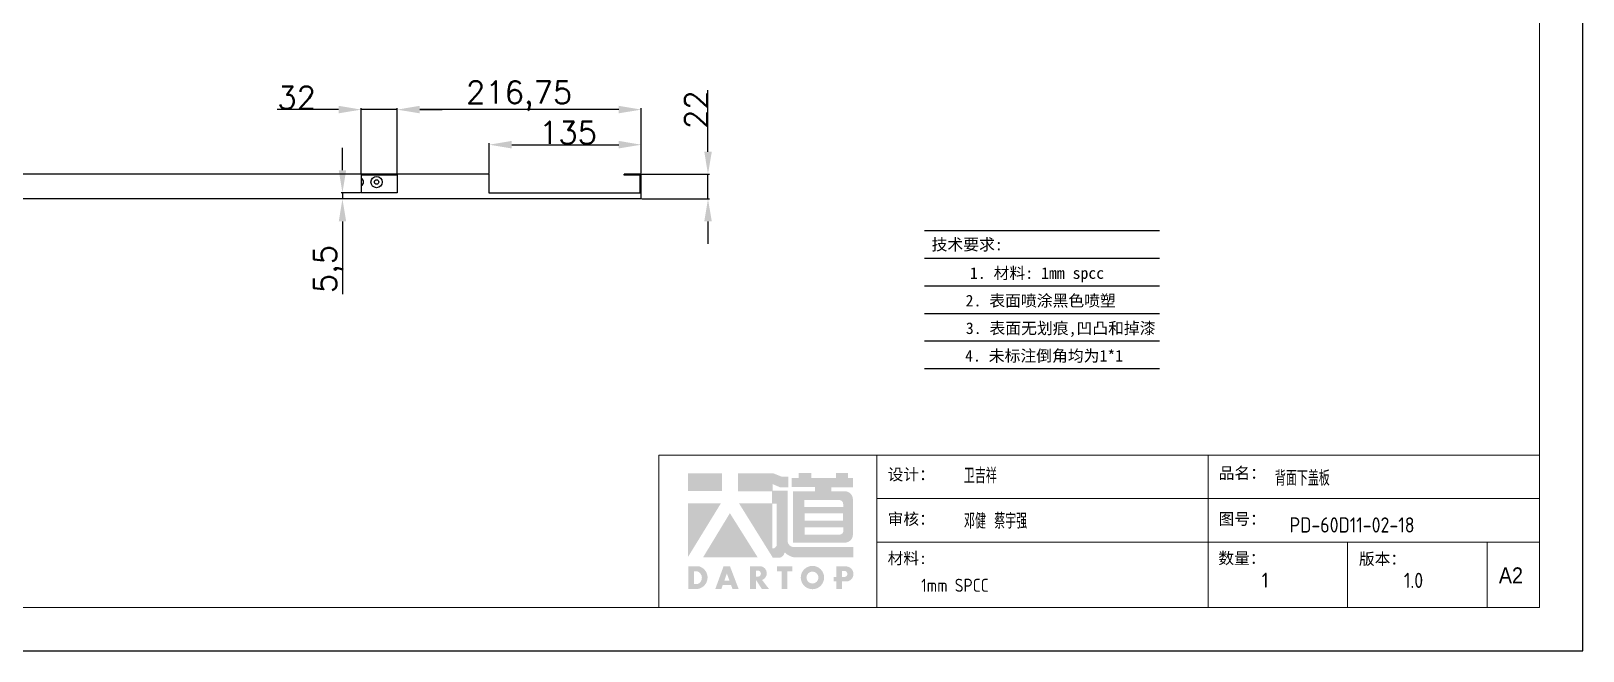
# Model space of a CAD drawing. Header units: millimetres. Extents: x -30327 to 34858, y 4015 to 75103.
# Drawn here: x 18971 to 20350, y 52753 to 53304 of the extents above; entities that cross this region are included whole.
import ezdxf
from ezdxf.enums import TextEntityAlignment as Align

# ---------------------------------------------------------------- set-up
doc = ezdxf.new("R2010")
doc.units = ezdxf.units.MM
doc.layers.add('A-TITLEBLOCK', color=7, linetype='Continuous', lineweight=18)
doc.layers.add('dim', color=2, linetype='Continuous', lineweight=9)
doc.layers.add('print', color=30, linetype='Continuous')
doc.styles.add('GB', font='GBENOR.SHX', dxfattribs={"bigfont": 'gbcbig.shx'})
doc.styles.add('HZ', font='')
doc.styles.add('SLDTEXTSTYLE0', font='simfang.ttf', dxfattribs={"bigfont": 'bigfont'})
doc.styles.add('SLDTEXTSTYLE1', font='Gothic.ttf', dxfattribs={"width": 0.913})
doc.styles.get("Standard").update_dxf_attribs({"font": 'txt', "bigfont": 'gbcbig.shx'})
doc.styles.get('HZ').set_extended_font_data('SimSun')
doc.dimstyles.new('ISO-25', dxfattribs={"dimtxt": 20, "dimasz": 20, "dimexe": 1.25, "dimexo": 0.625, "dimtad": 1, "dimtxsty": 'Standard', "dimcen": 2.5, "dimadec": 0, "dimazin": 0, "dimtfac": 1, "dimtmove": 0, "dimatfit": 3, "dimfxl": 0, "dimarcsym": 0})

# ---------------------------------------------------------------- blocks, each defined once
blk = doc.blocks.new('*D565')
at = {"layer": 'Defpoints', "color": 0}
for p in [(19296.5, 53234), (19296.5, 53176.6), (19513.2, 53176.6)]:
    blk.add_point(p, dxfattribs=at)
at = {"layer": 'dim', "color": 0, "lineweight": -2}
for p, q in [((19296.5, 53177.2), (19296.5, 53235.3)), ((19493.2, 53234), (19316.5, 53234)), ((19513.2, 53177.2), (19513.2, 53235.3))]:
    blk.add_line(p, q, dxfattribs=at)
at = {"layer": 'dim', "color": 0}
for points in [[(19316.5, 53237.4), (19316.5, 53230.7), (19296.5, 53234)], [(19493.2, 53237.4), (19493.2, 53230.7), (19513.2, 53234)]]:
    blk.add_solid(points, dxfattribs=at)
at = {"layer": 'dim', "color": 0, "lineweight": 9, "insert": (19404.8, 53246.3), "char_height": 20, "attachment_point": 5}
blk.add_mtext('216,75', dxfattribs=at)
blk = doc.blocks.new('*D566')
at = {"layer": 'Defpoints', "color": 0}
for p in [(19264.5, 53234), (19264.5, 53176.6), (19296.5, 53176.6)]:
    blk.add_point(p, dxfattribs=at)
at = {"layer": 'dim', "color": 0, "lineweight": -2}
for p, q in [((19244.5, 53234), (19189.9, 53234)), ((19264.5, 53177.2), (19264.5, 53235.3)), ((19296.5, 53234), (19264.5, 53234)), ((19296.5, 53177.2), (19296.5, 53235.3)), ((19316.5, 53234), (19336.5, 53234))]:
    blk.add_line(p, q, dxfattribs=at)
at = {"layer": 'dim', "color": 0}
for points in [[(19244.5, 53237.4), (19244.5, 53230.7), (19264.5, 53234)], [(19316.5, 53237.4), (19316.5, 53230.7), (19296.5, 53234)]]:
    blk.add_solid(points, dxfattribs=at)
at = {"layer": 'dim', "color": 0, "lineweight": 9, "insert": (19207.2, 53244.7), "char_height": 20, "attachment_point": 5}
blk.add_mtext('32', dxfattribs=at)
blk = doc.blocks.new('*D567')
at = {"layer": 'Defpoints', "color": 0}
for p in [(19513.1, 53176.6), (19572.5, 53176.6), (19513.1, 53154.6)]:
    blk.add_point(p, dxfattribs=at)
at = {"layer": 'dim', "color": 0, "lineweight": -2}
for p, q in [((19572.5, 53196.6), (19572.5, 53251.2)), ((19513.7, 53176.6), (19573.8, 53176.6)), ((19572.5, 53154.6), (19572.5, 53176.6)), ((19513.7, 53154.6), (19573.8, 53154.6)), ((19572.5, 53134.6), (19572.5, 53114.6))]:
    blk.add_line(p, q, dxfattribs=at)
at = {"layer": 'dim', "color": 0}
for points in [[(19569.2, 53196.6), (19575.9, 53196.6), (19572.5, 53176.6)], [(19569.2, 53134.6), (19575.9, 53134.6), (19572.5, 53154.6)]]:
    blk.add_solid(points, dxfattribs=at)
at = {"layer": 'dim', "color": 0, "lineweight": 9, "insert": (19561.9, 53233.9), "char_height": 20, "attachment_point": 5, "rotation": 90}
blk.add_mtext('22', dxfattribs=at)
blk = doc.blocks.new('*D568')
at = {"layer": 'Defpoints', "color": 0}
for p in [(19264.5, 53160.1), (19247.9, 53154.6), (19264.5, 53154.6)]:
    blk.add_point(p, dxfattribs=at)
at = {"layer": 'dim', "color": 0, "lineweight": -2}
for p, q in [((19247.9, 53180.1), (19247.9, 53200.1)), ((19263.8, 53160.1), (19246.7, 53160.1)), ((19247.9, 53160.1), (19247.9, 53154.6)), ((19263.8, 53154.6), (19246.7, 53154.6)), ((19247.9, 53134.6), (19247.9, 53070))]:
    blk.add_line(p, q, dxfattribs=at)
at = {"layer": 'dim', "color": 0}
for points in [[(19244.6, 53180.1), (19251.2, 53180.1), (19247.9, 53160.1)], [(19244.6, 53134.6), (19251.2, 53134.6), (19247.9, 53154.6)]]:
    blk.add_solid(points, dxfattribs=at)
at = {"layer": 'dim', "color": 0, "lineweight": 9, "insert": (19235.6, 53092.3), "char_height": 20, "attachment_point": 5, "rotation": 90}
blk.add_mtext('5,5', dxfattribs=at)
blk = doc.blocks.new('*D575')
at = {"layer": 'Defpoints', "color": 0}
for p in [(19513.2, 53202.8), (19378.2, 53176.6), (19513.2, 53177.6)]:
    blk.add_point(p, dxfattribs=at)
at = {"layer": 'dim', "color": 0, "lineweight": -2}
for p, q in [((19378.2, 53177.2), (19378.2, 53204.1)), ((19398.2, 53202.8), (19493.2, 53202.8)), ((19513.2, 53178.2), (19513.2, 53204.1))]:
    blk.add_line(p, q, dxfattribs=at)
at = {"layer": 'dim', "color": 0}
for points in [[(19398.2, 53206.2), (19398.2, 53199.5), (19378.2, 53202.8)], [(19493.2, 53206.2), (19493.2, 53199.5), (19513.2, 53202.8)]]:
    blk.add_solid(points, dxfattribs=at)
at = {"layer": 'dim', "color": 0, "lineweight": 9, "insert": (19448.2, 53213.5), "char_height": 20, "attachment_point": 5}
blk.add_mtext('135', dxfattribs=at)
blk = doc.blocks.new('Dartop Logo')
at = {"true_color": 0xc40018}
h = blk.add_hatch(color=12, dxfattribs=at)
h.set_gradient(color1=(196, 0, 24), color2=(196, 0, 24), tint=1)
h.paths.add_polyline_path([(30.39, -3.87), (33.08, -5.04), (35.99, -5.04), (35.99, -1.19), (33.59, -1.19), (30.46, 0.05), (17.94, 0.05), (17.94, -6.46), (30.12, -6.46), (30.12, -6.59), (30.12, -10.75), (18.31, -10.75), (30.46, -30.31), (32.87, -30.31, 0.279375), (34.63, -28.6), (34.63, -28.51), (34.84, -28.51, 0.143145), (38.15, -30.2), (59.27, -30.2), (59.27, -26.49), (38.06, -26.49, -0.414214), (35.75, -24.18), (35.75, -6.26), (30.39, -6.26)])
h.paths.add_polyline_path([(30.25, -10.84), (31.8, -10.84), (31.8, -26.02, -0.088936), (30.9, -26.94), (30.24, -26.94)], flags=16)
h = blk.add_hatch(color=12, dxfattribs=at)
h.set_gradient(color1=(196, 0, 24), color2=(196, 0, 24), tint=1)
h.paths.add_polyline_path([(59.24, -1.73), (57.36, -1.73), (57.36, 0.06), (53.06, 0.06), (53.06, -1.64), (44.29, -1.64), (44.29, 0.15), (39.7, 0.15), (39.7, -1.67), (37.16, -1.67), (37.16, -4.97), (45.54, -4.97), (45.54, -6.42), (37.73, -6.42), (37.73, -24.88), (56.26, -24.88, 0.414214), (59.15, -21.99), (59.15, -9.35, 0.414214), (56.26, -6.46), (51.36, -6.46), (51.36, -5.03), (59.24, -5.03)])
h.paths.add_polyline_path([(54.21, -9.59, -0.414214), (55.66, -11.04), (55.66, -12.1), (41.79, -12.1), (41.79, -9.59)], flags=16)
h.paths.add_polyline_path([(55.57, -14.33), (55.57, -17.01), (41.88, -17.01), (41.88, -14.33)], flags=16)
h.paths.add_polyline_path([(55.75, -19.43), (55.75, -20.57, -0.414214), (54.3, -22.02), (41.88, -22.02), (41.88, -19.43)], flags=16)
h = blk.add_hatch(color=12, dxfattribs=at)
h.set_gradient(color1=(196, 0, 24), color2=(196, 0, 24), tint=1)
h.paths.add_polyline_path([(12.18, 0), (0, 0), (0, -6.37), (12.18, -6.37)])
h = blk.add_hatch(color=12, dxfattribs=at)
h.set_gradient(color1=(196, 0, 24), color2=(196, 0, 24), tint=1)
h.paths.add_polyline_path([(11.79, -10.83), (0.03, -10.83), (0.03, -30.03)])
h = blk.add_hatch(color=12, dxfattribs=at)
h.set_gradient(color1=(196, 0, 24), color2=(196, 0, 24), tint=1)
h.paths.add_polyline_path([(15.05, -14.31), (5.44, -30.15), (25.01, -30.15)])
at = {"true_color": 0x646464}
h = blk.add_hatch(color=251, dxfattribs=at)
h.set_gradient(color1=(100, 100, 100), color2=(100, 100, 100), tint=1)
h.paths.add_polyline_path([(15.08, -33.36), (12.78, -33.36), (9.82, -41.51), (12, -41.51), (12.51, -40.06), (15.46, -40.06), (15.99, -41.52), (18.19, -41.52)])
h.paths.add_polyline_path([(14.9, -38.51), (13.07, -38.51), (13.97, -35.95)], flags=16)
h = blk.add_hatch(color=251, dxfattribs=at)
h.set_gradient(color1=(100, 100, 100), color2=(100, 100, 100), tint=1)
h.paths.add_polyline_path([(26.27, -33.36), (22.3, -33.36), (22.3, -41.51), (24.4, -41.51), (24.4, -38.28), (26.55, -41.54), (29.09, -41.54), (26.61, -38.3, 0.744055)])
h.paths.add_polyline_path([(24.38, -37.08), (24.38, -34.94), (25.32, -34.94, -0.796809), (25.3, -37.08)], flags=16)
h = blk.add_hatch(color=251, dxfattribs=at)
h.set_gradient(color1=(100, 100, 100), color2=(100, 100, 100), tint=1)
h.paths.add_polyline_path([(40.46, -37.41, 1), (48.83, -37.41, 1)])
h.paths.add_polyline_path([(46.8, -37.41, -1), (42.5, -37.41, -1)], flags=16)
h = blk.add_hatch(color=251, dxfattribs=at)
h.set_gradient(color1=(100, 100, 100), color2=(100, 100, 100), tint=1)
h.paths.add_polyline_path([(4.15, -33.43), (0.11, -33.43), (0.11, -41.5), (3.51, -41.5, 0.793016)])
h.paths.add_polyline_path([(3.57, -39.73), (2.16, -39.73), (2.16, -35.19), (3.42, -35.19, -0.671361)], flags=16)
h = blk.add_hatch(color=251, dxfattribs=at)
h.set_gradient(color1=(100, 100, 100), color2=(100, 100, 100), tint=1)
h.paths.add_polyline_path([(37.44, -33.4), (31.88, -33.4), (31.88, -35.16), (33.61, -35.16), (33.61, -41.52), (35.69, -41.52), (35.69, -35.16), (37.44, -35.16)])
h = blk.add_hatch(color=251, dxfattribs=at)
h.set_gradient(color1=(100, 100, 100), color2=(100, 100, 100), tint=1)
h.paths.add_polyline_path([(56.85, -33.38), (56.73, -33.38), (53.19, -33.38), (53.19, -37.19), (52.26, -37.19), (52.26, -38.73), (53.18, -38.73), (53.18, -41.5), (55.24, -41.5), (55.24, -38.72), (57.51, -38.72, 0.812304)])
h.paths.add_polyline_path([(55.21, -37.18), (55.21, -35.05), (56.39, -35.05, -0.778213), (56.27, -37.18)], flags=16)
blk = doc.blocks.new('DT-A2-TITLE')
blk.add_line((594, 0), (594, 420))
at = {"layer": 'A-TITLEBLOCK', "color": 7}
for p, q in [((584, 410), (584, 10)), ((594, 0), (594, 297)), ((382, 10), (382, 45)), ((584, 45), (382, 45)), ((432, 45), (432, 10)), ((508, 45), (508, 10)), ((584, 35), (432, 35)), ((432, 25), (584.08, 25)), ((540, 10), (540, 25)), ((572, 10), (572, 25)), ((10, 10), (584, 10)), ((0, 0), (594, 0))]:
    blk.add_line(p, q, dxfattribs=at)
at = {"layer": 'A-TITLEBLOCK', "xscale": 0.6400000000000001, "yscale": 0.6400000000000001, "zscale": 0.6400000000000001}
blk.add_blockref('Dartop Logo', (388.65, 40.81), dxfattribs=at)
at = {"style": 'GB'}
for tag, p, height in [('#设计', (451.96, 38.52), 3.5), ('#品名', (523.32, 37.95), 3.5), ('#审核', (451.99, 28.1), 3.5), ('#图号', (526.67, 27.2), 3.5), ('#数量', (520.33, 14.51), 3.5), ('#版本', (552.92, 14.47), 3.5), ('#材料说明', (442.15, 13.59), 3)]:
    blk.add_attdef(tag, p, '', height=height, dxfattribs=at)
at = {"layer": 'A-TITLEBLOCK', "color": 7, "attachment_point": 1}
for s, insert, char_height, style in [('设计：', (434.47, 41.87), 2.646, 'SLDTEXTSTYLE0'), ('品名：', (510.43, 42.19), 2.646, 'SLDTEXTSTYLE0'), ('审核：', (434.47, 31.64), 2.646, 'SLDTEXTSTYLE0'), ('图号：', (510.4, 31.66), 2.646, 'SLDTEXTSTYLE0'), ('材料:', (434.47, 22.62), 2.646, 'SLDTEXTSTYLE0'), ('数量：', (510.35, 22.64), 2.646, 'SLDTEXTSTYLE0'), ('版本：', (542.59, 22.48), 2.646, 'SLDTEXTSTYLE0'), ('A2', (574.7, 19.21), 3.704, 'SLDTEXTSTYLE1')]:
    blk.add_mtext(s, dxfattribs=dict(at, insert=insert, char_height=char_height, style=style))

msp = doc.modelspace()

# ---------------------------------------------------------------- linework, layer by layer
for p, q in [((19264.4547, 53176.6115), (18572.9547, 53176.6115)), ((19378.2047, 53176.6115), (19264.4547, 53176.6115)), ((19264.4547, 53176.6115), (19264.4547, 53160.1115)), ((19296.4547, 53175.6115), (19264.4547, 53175.6115)), ((19296.4547, 53176.6115), (19296.4547, 53160.1115)), ((19378.2047, 53159.6115), (19378.2047, 53176.6115)), ((19513.2047, 53176.6115), (19498.2047, 53176.6115)), ((19498.2047, 53175.6115), (19498.2047, 53176.6115)), ((19512.2047, 53175.6115), (19498.2047, 53175.6115)), ((19512.2047, 53159.6115), (19512.2047, 53175.6115)), ((19513.2047, 53154.6115), (19513.2047, 53176.6115)), ((19296.4547, 53160.1115), (19264.4547, 53160.1115)), ((19513.2047, 53159.6115), (19378.2047, 53159.6115)), ((19513.2047, 53154.6115), (18356.2047, 53154.6115))]:
    msp.add_line(p, q)
for radius in [5, 2]:
    msp.add_circle((19278.2047, 53169.612), radius)
msp.add_arc((19263.2047, 53169.612), 3.5, 290.9248324, 69.0751676)
at = {"layer": 'Defpoints'}
for p, q in [((19764.7423, 53126.4512), (19973.574, 53126.4512)), ((19764.7423, 53101.9323), (19973.574, 53101.9323)), ((19764.7423, 53101.9323), (19973.574, 53101.9323)), ((19764.7423, 53077.4134), (19973.574, 53077.4134)), ((19764.7423, 53052.8945), (19973.574, 53052.8945)), ((19764.7423, 53028.3756), (19973.574, 53028.3756)), ((19764.7423, 53003.8567), (19973.574, 53003.8567))]:
    msp.add_line(p, q, dxfattribs=at)
at = {"layer": 'print'}
msp.add_lwpolyline([(18050.3132, 52752.7093), (20349.5209, 52752.7093), (20349.5209, 54378.4117), (18050.3132, 54378.4117)], close=True, dxfattribs=at)

# ---------------------------------------------------------------- block references
at = {"xscale": 3.87072, "yscale": 3.87072, "zscale": 3.87072}
msp.add_blockref('DT-A2-TITLE', (18050.3132, 52752.7093), dxfattribs=at).add_auto_attribs({'#设计': '卫吉祥', '#审核': '邓健 蔡宇强', '#材料说明': '1mm SPCC', '#品名': '背面下盖板', '#图号': 'PD-60D11-02-18', '#数量': '1', '#版本': '1.0'})

# ---------------------------------------------------------------- texts
at = {"style": 'HZ'}
for s, height, p in [('技术要求:', 10.29794, (19802.6678, 53114.0768)), ('1. 材料: 1mm spcc                        ', 10.297936, (19948.8015, 53088.7109)), ('    2. 表面喷涂黑色喷塑  ', 10.297936, (19860.9871, 53064.192)), ('3. 表面无划痕,凹凸和掉漆', 10.297936, (19885.7119, 53039.6731)), ('4. 未标注倒角均为1*1', 10.297936, (19871.0074, 53015.1542))]:
    msp.add_text(s, height=height, dxfattribs=at).set_placement(p, align=Align.MIDDLE_CENTER)

# ---------------------------------------------------------------- dimensions: what is measured, and where the dimension line sits
at = {"layer": 'dim', "lineweight": 9}
for base, p1, p2, picture, middle in [((19264.4547, 53234.0458), (19296.4547, 53176.6115), (19264.4547, 53176.6115), '*D566', (19207.163, 53244.6708)), ((19296.4547, 53234.0458), (19513.2047, 53176.6115), (19296.4547, 53176.6115), '*D565', (19404.8297, 53246.3375))]:
    dim = msp.add_linear_dim(base=base, p1=p1, p2=p2, dimstyle='ISO-25', dxfattribs=at)
    dim.commit()
    dim.dimension.update_dxf_attribs({"geometry": picture, "text_midpoint": middle})
for base, p1, p2, picture, middle in [((19572.5287, 53176.6115), (19513.0716, 53154.6115), (19513.0716, 53176.6115), '*D567', (19561.9037, 53233.9032)), ((19247.9115, 53154.6115), (19264.4547, 53160.1115), (19264.4547, 53154.6115), '*D568', (19235.6198, 53092.3199))]:
    dim = msp.add_linear_dim(base=base, p1=p1, p2=p2, angle=90, dimstyle='ISO-25', dxfattribs=at)
    dim.commit()
    dim.dimension.update_dxf_attribs({"geometry": picture, "text_midpoint": middle})
dim = msp.add_linear_dim(base=(19513.2047, 53202.8484), p1=(19378.2047, 53176.6115), p2=(19513.2047, 53177.6115), dimstyle='ISO-25', dxfattribs=at)
dim.commit()
dim.dimension.update_dxf_attribs({"geometry": '*D575', "text_midpoint": (19448.2047, 53202.8484), "dimtype": 160})

doc.saveas('drawing.dxf')
